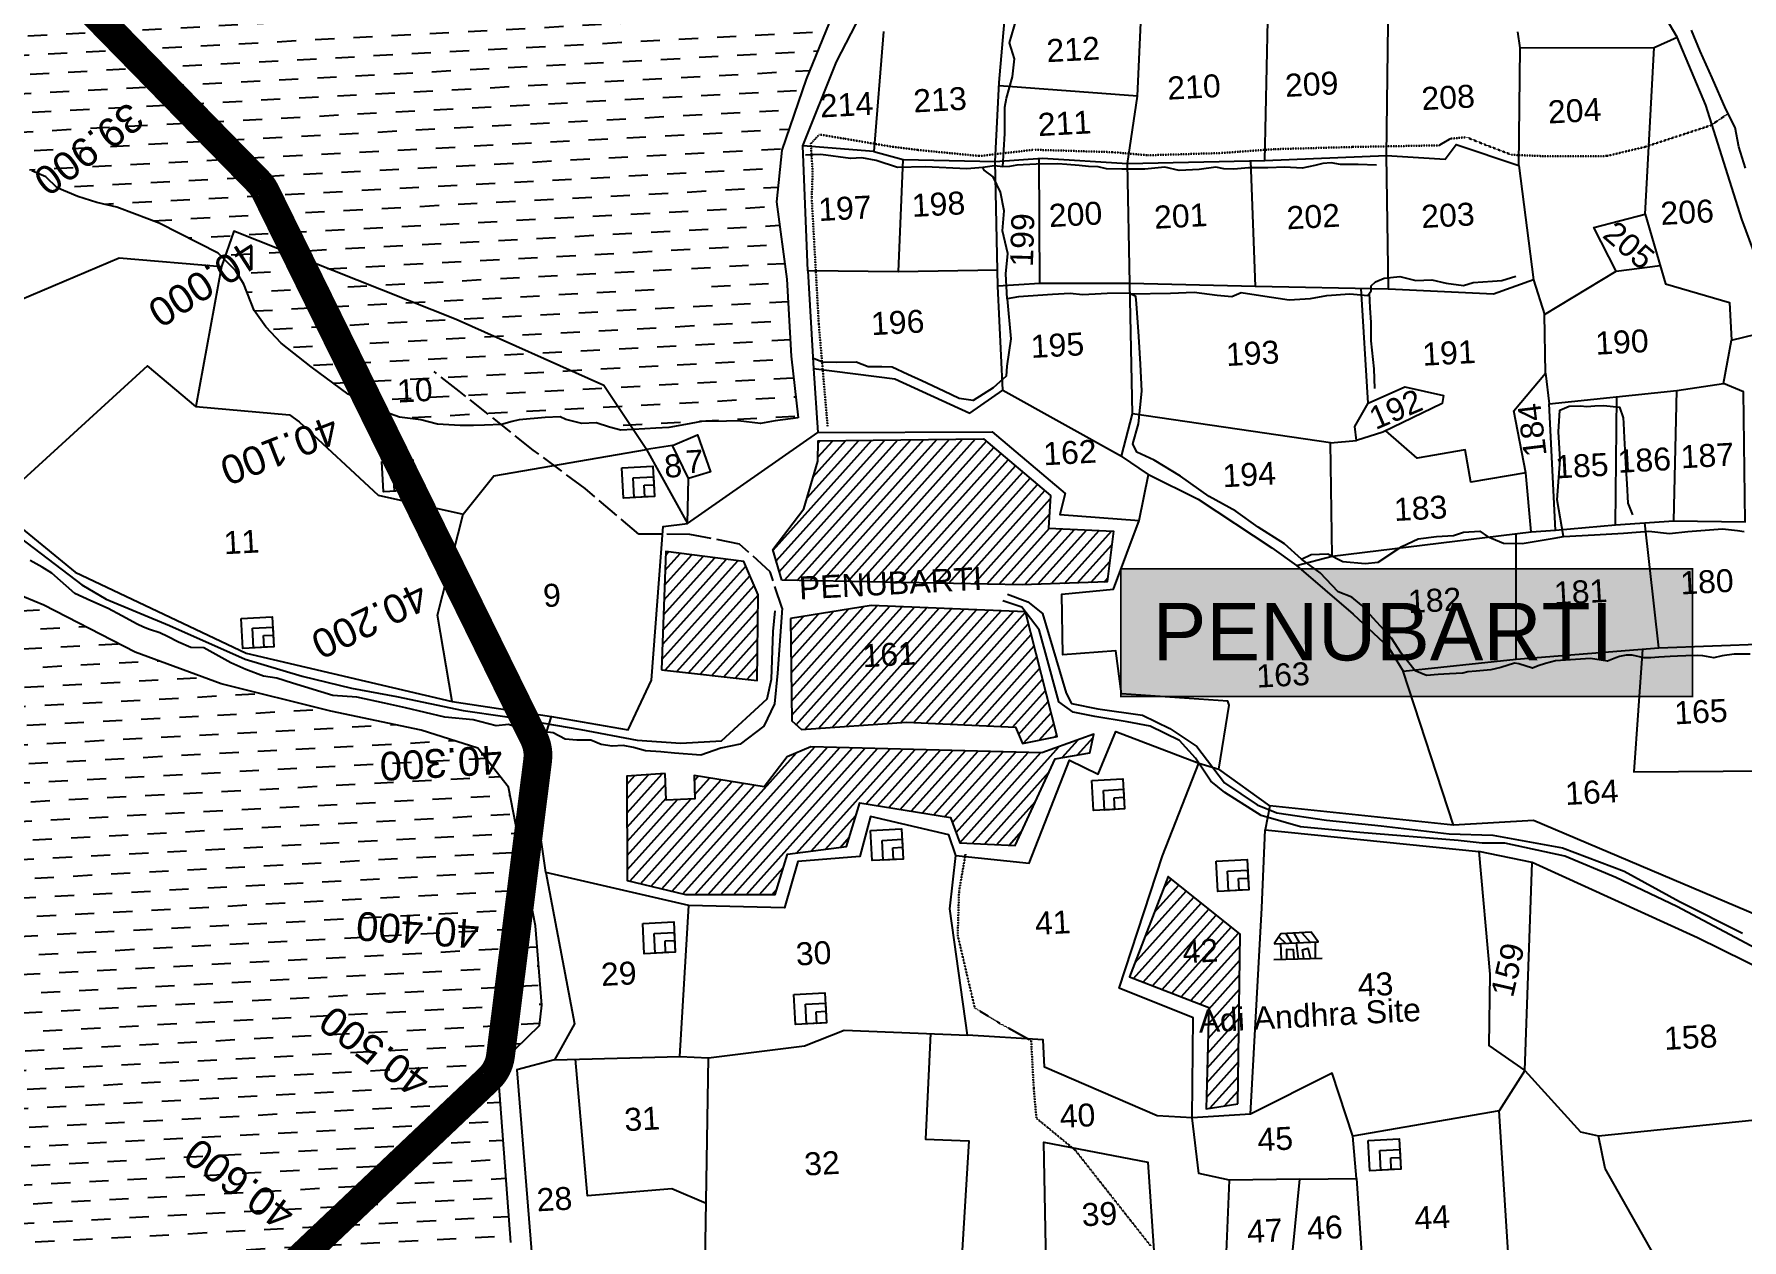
# Model space of a CAD drawing. Header units: inches. Extents: x 333501 to 344855, y 1583704 to 1591724.
# Drawn here: x 338142 to 339032, y 1586569 to 1587197 of the extents above; entities that cross this region are included whole.
import ezdxf

# ---------------------------------------------------------------- set-up
doc = ezdxf.new("R2010")
doc.units = ezdxf.units.IN
doc.header["$MEASUREMENT"] = 0
doc.linetypes.add('ACAD_ISO02W100', pattern=[15, 12, -3])
doc.linetypes.add('ACAD_ISO07W100', pattern=[3, 0, -3])
for name, color, linetype in [('BLOCK', 7, 'Continuous'), ('CARTTRACK', 30, 'ACAD_ISO02W100'), ('NALA', 4, 'Continuous'), ('SQUAREWELL', 5, 'Continuous'), ('SURVEY_BND', 7, 'Continuous'), ('SURVEY_NO', 7, 'Continuous'), ('VILLAGE_AREA', 1, 'Continuous'), ('WATER_BODY', 4, 'Continuous'), ('ZSTU', 7, 'Continuous'), ('ZTEXT', 7, 'Continuous')]:
    doc.layers.add(name, color=color, linetype=linetype)
doc.layers.add('FOOTPATH', color=150, linetype='ACAD_ISO07W100', lineweight=30)
doc.layers.add('ROAD', color=1, linetype='Continuous', lineweight=25)
doc.styles.get("Standard").update_dxf_attribs({"font": 'arial.ttf'})
pattern_1 = [(3.0716, (336183.179, 1589066.173), (9.411546, 10.478884), [9.959523, -9.959523])]
pattern_2 = [(48.0716, (336183.179, 1589066.1735), (-3.704845, 3.327484), [])]

# ---------------------------------------------------------------- blocks, each defined once
blk = doc.blocks.new('1')
at = {"layer": 'VILLAGE_AREA'}
for points in [[(621.38, -622.27), (627.16, -622.3), (626.31, -621.02), (622.35, -621.02), (621.38, -622.27)], [(622.06, -621.39), (622.89, -622.28)], [(622.23, -622.27), (622.19, -624.32)], [(622.95, -624.34), (623, -623.04), (623.83, -623.13), (623.85, -624.37)], [(623, -621.02), (623.67, -622.28)], [(624.05, -621.02), (624.68, -622.29)], [(624.27, -622.28), (624.41, -624.39)], [(625.18, -624.41), (625.07, -623.25), (625.77, -623.09), (626.06, -624.44)], [(625.11, -621.02), (626.11, -622.29)], [(626.78, -622.3), (626.65, -624.45)], [(621.23, -624.29), (627.59, -624.48)]]:
    blk.add_lwpolyline(points, dxfattribs=at)

msp = doc.modelspace()

# ---------------------------------------------------------------- hatches: boundary and pattern name
at = {"layer": 'VILLAGE_AREA'}
h = msp.add_hatch(dxfattribs=at)
h.set_pattern_fill('ANSI31', color=256, scale=39.838092, angle=3.0716, style=0)
h.set_pattern_definition(pattern_2)
h.paths.add_polyline_path([(338519.14, 1586905.08), (338511.71, 1586922.46), (338471.06, 1586927.73), (338468.8, 1586866.1), (338518.64, 1586860.61)])
h.paths.add_polyline_path([(338658.43, 1586896.31), (338578.01, 1586899.62), (338535.98, 1586892.82), (338536.69, 1586839.5), (338541.72, 1586834.98), (338596.37, 1586838.87), (338653.28, 1586836.18), (338656.85, 1586827.76), (338674.86, 1586831.36)])
h.paths.add_polyline_path([(338671.45, 1586956.93), (338636.57, 1586986.4), (338550.39, 1586985.37), (338550.24, 1586974.83), (338542.95, 1586950.03), (338526.84, 1586928.83), (338531.53, 1586912.81), (338656.7, 1586910.44), (338700.94, 1586911.85), (338704.31, 1586938.35), (338670.45, 1586939.89)])
h.paths.add_polyline_path([(338673.88, 1586819.79), (338691.97, 1586822.94), (338693.97, 1586832.59), (338667, 1586822.94), (338546.63, 1586826.07), (338534.18, 1586820.71), (338522.28, 1586805.18), (338485.76, 1586811.09), (338486.08, 1586798.88), (338471.2, 1586798.25), (338470.59, 1586812.1), (338450.72, 1586810.69), (338450.95, 1586756.35), (338481.34, 1586749.11), (338527.93, 1586749.1), (338534.34, 1586770.03), (338565.13, 1586774.03), (338572.05, 1586796.76), (338619.38, 1586789.25), (338624.28, 1586775.96), (338653.01, 1586774.65)])
h.paths.add_polyline_path([(338570.93, 1586864.01), (338603.42, 1586865.76), (338602.45, 1586883.93), (338569.96, 1586882.19)], flags=24)
h.paths.add_polyline_path([(338537.84, 1586899.22), (338642.82, 1586904.86), (338641.84, 1586923.17), (338536.85, 1586917.54)], flags=9)
h = msp.add_hatch(dxfattribs=at)
h.set_pattern_fill('ANSI31', color=256, scale=39.838092, angle=3.0716, style=0)
h.set_pattern_definition(pattern_2)
h.paths.add_polyline_path([(338732.71, 1586758.43), (338712.63, 1586706.16), (338753.99, 1586690.15), (338752.51, 1586637.45), (338769.15, 1586640.04), (338770.29, 1586728.35)])
h.paths.add_polyline_path([(338745.94, 1586673.49), (338867.69, 1586680.02), (338866.69, 1586698.77), (338744.93, 1586692.24)], flags=9)
h.paths.add_polyline_path([(338737.75, 1586710.07), (338761.33, 1586711.33), (338760.37, 1586729.19), (338736.79, 1586727.93)], flags=24)
at = {"layer": 'WATER_BODY'}
h = msp.add_hatch(dxfattribs=at)
h.set_pattern_fill('DASH', color=256, scale=79.676184, angle=3.0716, style=0)
h.set_pattern_definition(pattern_1)
h.paths.add_polyline_path([(338574.32, 1587274.27), (338572.38, 1587285.65), (338564.62, 1587302.68), (338544.66, 1587320.16), (338520.52, 1587333.44), (338480.7, 1587348.18), (338443.2, 1587358.98), (338412.25, 1587371.23), (338391.21, 1587380.04), (338362.26, 1587407.6), (338320.8, 1587442.69), (338289.46, 1587468.09), (338280.1, 1587473.55), (338266.31, 1587475.24), (338247.89, 1587476.46), (338203.96, 1587479.4), (338160, 1587478.59), (338126.35, 1587481.19), (338118.76, 1587482.55), (338112.31, 1587483.31), (338102.84, 1587482.58), (338089.2, 1587477.21), (338074.46, 1587471.78), (338059.86, 1587467.69), (338043.92, 1587468.16), (338031.24, 1587477.86), (338012.43, 1587490.54), (338003.24, 1587501.09), (337994.19, 1587509), (337988.21, 1587513.31), (337981.13, 1587517.57), (337979.16, 1587517.24), (337974.72, 1587513.47), (337970.17, 1587507.49), (337966.14, 1587500.2), (337960.14, 1587488.4), (337950.41, 1587471.97), (337939.04, 1587450.84), (337927.65, 1587431.31), (337915.29, 1587409.11), (337908.01, 1587403.19), (337903.8, 1587401.95), (337855.57, 1587218.39), (337861.16, 1587212.09), (337871.68, 1587203.95), (337883.08, 1587200.28), (337895.69, 1587197.09), (337914.04, 1587197.8), (337937.65, 1587195.75), (337970.82, 1587197.35), (337985.33, 1587194.82), (338003.53, 1587190.68), (338018.91, 1587184.74), (338037.68, 1587173.63), (338049.53, 1587166.54), (338062.83, 1587158.27), (338080.22, 1587145.95), (338092.48, 1587139.15), (338105.88, 1587134.07), (338121.74, 1587129.67), (338134.07, 1587128.46), (338140.69, 1587126.06), (338147.92, 1587122.85), (338153.89, 1587117.24), (338164.64, 1587112.57), (338174.48, 1587109.5), (338184.98, 1587107.17), (338194.15, 1587103.65), (338207, 1587098.68), (338227.79, 1587088.24), (338237.74, 1587083.11), (338240.83, 1587080.03), (338245.84, 1587094.6), (338361.81, 1587048.61), (338438.71, 1587014.13), (338454, 1586991.27), (338460.09, 1586991.6), (338465.74, 1586991.9), (338472.63, 1586992.27), (338481.25, 1586993.97), (338489.6, 1586995.53), (338502.66, 1586995.56), (338508.73, 1586995.88), (338520.28, 1586994.43), (338527.95, 1586995.81), (338540.03, 1586997.42), (338536.39, 1587029.52), (338534.01, 1587069.58), (338528.76, 1587109.85), (338531.52, 1587136.72), (338544.15, 1587173.75), (338557.62, 1587206.93), (338567.34, 1587235.94)])
h.paths.add_polyline_path([(338476.37, 1587078.47), (338482.1, 1587079.07), (338487.73, 1587069.32), (338487.2, 1587060.88), (338471.62, 1587061.7), (338472.92, 1587069.1), (338470.47, 1587069.06)], flags=16)
h.paths.add_polyline_path([(338245.84, 1587094.6), (338240.83, 1587080.03), (338246.8, 1587074.07), (338251.19, 1587066.99), (338256.48, 1587053.33), (338262.61, 1587044.68), (338270.55, 1587036.17), (338286.14, 1587023.89), (338305.56, 1587009.74), (338320.07, 1587002.09), (338332.33, 1586997.78), (338343.43, 1586996.38), (338351.98, 1586994.08), (338363.78, 1586993.33), (338370.83, 1586993.3), (338376.62, 1586993.61), (338385.45, 1586993.94), (338391.03, 1586995.49), (338394.58, 1586996.37), (338408.07, 1586997.5), (338415.92, 1586997.93), (338418.91, 1586996.43), (338427.31, 1586994.39), (338434.76, 1586994.79), (338441.65, 1586992.54), (338447.54, 1586990.92), (338454, 1586991.27), (338438.71, 1587014.13), (338361.81, 1587048.61)], flags=17)
h.paths.add_polyline_path([(337903.8, 1587401.95), (337885.5, 1587396.55), (337860.3, 1587394.79), (337844.58, 1587393.94), (337831.94, 1587392.57), (337826.81, 1587390.23), (337816.08, 1587384.13), (337811.55, 1587383.47), (337797.12, 1587386.98), (337786.87, 1587388.08), (337780.64, 1587385.54), (337766.4, 1587380.49), (337753.92, 1587375.96), (337745.28, 1587372.18), (337737.33, 1587368.3), (337729.64, 1587364.85), (337724.83, 1587364.18), (337718.88, 1587364.41), (337704.15, 1587368.32), (337686.07, 1587372.87), (337669.55, 1587379.3), (337662.08, 1587382.08), (337656.91, 1587383.04), (337649.41, 1587378.5), (337637.63, 1587373.86), (337632.74, 1587374.84), (337627.07, 1587375.01), (337650.05, 1587355.19), (337725.88, 1587299.2), (337748.56, 1587274.25), (337757.12, 1587261.47), (337780.13, 1587254.64), (337815.52, 1587241.77), (337831.93, 1587236.34), (337841.38, 1587230.22), (337849.82, 1587224.87), (337855.57, 1587218.39)])
h.paths.add_polyline_path([(337650.05, 1587355.19), (337627.07, 1587375.01), (337606.72, 1587375.63), (337589.44, 1587378.29), (337588.61, 1587378.26), (337589.82, 1587329.74), (337599.82, 1587330.27), (337603.21, 1587328.94), (337605.45, 1587323.12), (337605.84, 1587315.96), (337605.36, 1587304.2), (337605.15, 1587295.21), (337609.44, 1587284.94), (337616.54, 1587281.46), (337627.87, 1587278.89), (337649.08, 1587277.82), (337674.08, 1587279.52), (337685.33, 1587275.99), (337698.87, 1587270.91), (337722.45, 1587266.93), (337749.37, 1587263.76), (337757.12, 1587261.47), (337748.56, 1587274.25), (337725.88, 1587299.2)])
h.paths.add_polyline_path([(338156.93, 1587218.47), (338242.25, 1587223.05), (338241.25, 1587241.69), (338155.93, 1587237.11)], flags=24)
h.paths.add_polyline_path([(338198.58, 1587250.46), (338213.45, 1587251.25), (338212.48, 1587269.43), (338197.61, 1587268.63)], flags=24)
h.paths.add_polyline_path([(338328.43, 1587001.85), (338352.11, 1587003.12), (338351.14, 1587021.3), (338327.46, 1587020.03)], flags=24)
h = msp.add_hatch(dxfattribs=at)
h.set_pattern_fill('DASH', color=256, scale=79.676184, angle=3.0716, style=0)
h.set_pattern_definition(pattern_1)
h.paths.add_polyline_path([(338383.99, 1586651.52), (338392.77, 1586668.67), (338405.2, 1586680.83), (338406.44, 1586691.49), (338403.12, 1586732.72), (338389.08, 1586804.99), (338373.07, 1586825.3), (338343.45, 1586834.75), (338296.44, 1586844.63), (338239.39, 1586858.77), (338194.5, 1586875.29), (338146.93, 1586899.79), (338096.3, 1586920.61), (338062.67, 1586941.79), (338047.34, 1586948.96), (338039.36, 1586945.17), (338033.99, 1586937.51), (338040.27, 1586922.13), (338054.02, 1586899.15), (338067.35, 1586887.56), (338076.45, 1586864.48), (338090.28, 1586839.9), (338097.95, 1586816.61), (338100.24, 1586797.98), (338095.78, 1586779.31), (338087.77, 1586761.25), (338084.33, 1586743.94), (338074.12, 1586718.87), (338062.14, 1586702.84), (338051.47, 1586683.13), (338037.57, 1586667), (338029.72, 1586654.87), (338021.02, 1586636.98), (338013.61, 1586625.52), (338008.23, 1586615.29), (338000.81, 1586606.88), (337997.34, 1586596.92), (337986.45, 1586581), (337983.3, 1586570.89), (337972.19, 1586553.63), (337963.43, 1586537.22), (337955.41, 1586516.27), (337944.9, 1586499.62), (337931.73, 1586475.59), (337919.88, 1586442.26), (337911.05, 1586415.07), (337908.72, 1586386.73), (337907.1, 1586361.7), (337907.56, 1586302.23), (337908.94, 1586284.96), (337917.37, 1586255.52), (337918.15, 1586241.1), (337918.42, 1586184.91), (337922.5, 1586100.31), (337921.2, 1586077.65), (337924.02, 1586042.28), (337924.27, 1585990.72), (337922.35, 1585954.16), (337914.52, 1585895.56), (337909.57, 1585864.49), (337907.95, 1585848.23), (337911.75, 1585837.03), (337916.24, 1585829.97), (337922.8, 1585826.9), (337929, 1585821.98), (337940.54, 1585815.53), (337945.13, 1585815.09), (337958.06, 1585804.15), (337973.58, 1585795.85), (338013.32, 1585802.46), (338125.99, 1585833.18), (338213.22, 1585852.47), (338261.59, 1585862.83), (338318.37, 1585881.54), (338351.64, 1585900.68), (338362.54, 1585919.08), (338380.13, 1585966.16), (338409.04, 1586034.21), (338444.94, 1586132.06), (338466.84, 1586185.14), (338451.95, 1586290.1), (338441.6, 1586343.41), (338423.88, 1586404.56), (338416.38, 1586447.65), (338411.22, 1586484.94), (338408.55, 1586501.02), (338398.3, 1586536.31), (338390.28, 1586567.86)])
h.paths.add_polyline_path([(338118.57, 1586346.71), (338142.25, 1586347.98), (338141.28, 1586366.16), (338117.6, 1586364.89)], flags=24)
h.paths.add_polyline_path([(338103.66, 1586376.54), (338212.42, 1586382.38), (338211.41, 1586401.13), (338102.66, 1586395.3)], flags=24)
at = {"layer": 'ZSTU'}
msp.add_hatch(color=2, dxfattribs=at).paths.add_polyline_path([(338708.07, 1586918.73), (339005.96, 1586918.73), (339005.96, 1586852.26), (338708.07, 1586852.26)])

# ---------------------------------------------------------------- linework, layer by layer
at = {"layer": 'BLOCK', "color": 1, "const_width": 15}
msp.add_lwpolyline([(337908.83, 1585419.8), (338022.45, 1585711.14, -0.145915), (338024.21, 1585713.39), (338095.34, 1585764.1, 0.297761), (338097.33, 1585769.2), (338034.61, 1586069.08, 0.074135), (338032.56, 1586074.61), (337940.92, 1586241.5, -0.350019), (337941.98, 1586247.65), (338081.76, 1586371.79, 0.007997), (338082.23, 1586372.22), (338378.8, 1586653.08, 0.17359), (338384.89, 1586665.1), (338404.25, 1586819.06, 0.146508), (338402.36, 1586830.37), (338262.41, 1587115.12, 0.079668), (338258.76, 1587120.29), (338129.89, 1587251.92, 0.290687), (338109.01, 1587256.82), (337844.8, 1587164.67, -0.125126), (337834.98, 1587163.82), (337495.8, 1587219.38, -0.095471), (337488.7, 1587221.99), (337309.66, 1587330.06, 0.000595)], format="xyb", dxfattribs=at)
at = {"layer": 'BLOCK', "color": 2}
for p in [(338210.97, 1587169.1), (338273.59, 1587092.39), (338317.69, 1587002.64), (338361.8, 1586912.89), (338404.38, 1586822.64), (338392.22, 1586723.4), (338358.84, 1586634.17)]:
    msp.add_point(p, dxfattribs=at)
at = {"layer": 'CARTTRACK'}
msp.add_lwpolyline([(338531.66, 1586898.17), (338525.34, 1586917.14), (338509.44, 1586931.64), (338483.55, 1586936.65), (338456.89, 1586936.76), (338428.96, 1586960.6), (338401.94, 1586980.51), (338363.39, 1587011.21), (338350.28, 1587021.51)], dxfattribs=at)
at = {"layer": 'FOOTPATH', "ltscale": 0.002}
for points in [[(339024.55, 1587155.82), (339015.47, 1587149.67), (338981.11, 1587138.44), (338961.35, 1587133.74), (338927.96, 1587133.68), (338911.74, 1587134.37), (338898.07, 1587139.55), (338888.12, 1587143.53), (338879.81, 1587142.74), (338873.91, 1587139.29), (338828.63, 1587138.43), (338787.98, 1587137.29), (338760.09, 1587135.27), (338722.23, 1587134.11), (338703.96, 1587135.73), (338662.84, 1587137), (338634.49, 1587133.74), (338602.32, 1587136.88), (338589.44, 1587138.49), (338564.34, 1587142.7), (338551, 1587144.94), (338546.56, 1587140.18), (338547.5, 1587125.81), (338547.05, 1587111.54), (338550.72, 1587046.13), (338555.34, 1586992.73)], [(338723.56, 1586566.14), (338684.36, 1586615.86), (338664.12, 1586632.56), (338662.73, 1586648), (338661.39, 1586672.94), (338645.2, 1586681.88), (338632, 1586689.99), (338623.1, 1586727.77), (338623.82, 1586750.86), (338627.2, 1586770.17)]]:
    msp.add_lwpolyline(points, dxfattribs=at)
at = {"layer": 'NALA'}
for points in [[(338646.7, 1587128.11), (338647.72, 1587145.52), (338647.58, 1587159.14), (338648.49, 1587163.94), (338651.73, 1587174.89), (338652.73, 1587184.33), (338650.08, 1587192.65), (338653.71, 1587205.22)], [(339033.67, 1587127.46), (339030.08, 1587138.46), (339028.14, 1587148.55), (339023.43, 1587158.09), (339016.15, 1587174.48), (339010, 1587188.26), (339005.41, 1587199.21)], [(339036.11, 1586874.22), (339027.63, 1586874.32), (339021.43, 1586873.44), (339017.14, 1586872.4), (339011.38, 1586873.44), (339008.66, 1586873.57), (339002.56, 1586873.38), (338998.09, 1586873.14), (338994.29, 1586873.07), (338988.47, 1586872.76), (338984.28, 1586872.4), (338980.62, 1586872.34), (338974.56, 1586873.77), (338971.44, 1586873.74), (338967.95, 1586873.01), (338966.08, 1586872.37), (338961.7, 1586870.64), (338952.79, 1586872.06), (338934.59, 1586870.82), (338929.37, 1586869.32), (338925.49, 1586868.16), (338922.57, 1586867.05), (338915.52, 1586869.25), (338913.2, 1586869.54), (338906.12, 1586867.39), (338900.9, 1586866.03), (338893.19, 1586865.34), (338888.86, 1586865.11), (338886.32, 1586864.43), (338879.28, 1586864.05), (338873.45, 1586863.74), (338867.37, 1586863.14), (338861.54, 1586865.54), (338854.26, 1586874.78), (338849.18, 1586882.59), (338839.52, 1586893.06), (338833.59, 1586899.8), (338828.47, 1586904), (338821.4, 1586906.74), (338812.05, 1586916.54), (338802.16, 1586923.74), (338793.41, 1586931.76), (338779.71, 1586940.41), (338768.06, 1586948.8), (338754.17, 1586956.35), (338739.12, 1586967.02), (338725.55, 1586975.31), (338716.42, 1586979.39), (338714.38, 1586983.85), (338717.31, 1586994.29), (338719.05, 1587011.22), (338718.29, 1587025.37), (338717.41, 1587039.72), (338716.25, 1587056.86), (338715.93, 1587060.57), (338712.33, 1587062.3), (338701.02, 1587062.18), (338694.67, 1587061.72), (338688.19, 1587061.37), (338681.65, 1587062.1), (338672.52, 1587061.61), (338654.7, 1587060.43), (338648.87, 1587059.27), (338648.16, 1587072.34), (338649.28, 1587082.98), (338646.37, 1587094.7), (338647.38, 1587105.22), (338645.41, 1587114.85), (338641.62, 1587122.83), (338636.97, 1587126.42), (338636.17, 1587127.82), (338627.83, 1587127.12), (338606.14, 1587128.12), (338591.69, 1587127.75), (338580.54, 1587131.47), (338573.17, 1587132.7), (338567.17, 1587132.39), (338551.77, 1587134.54), (338543.81, 1587134.24)], [(338841.31, 1587128.91), (338831.82, 1587129.32), (338822.63, 1587129.28), (338817.62, 1587130.12), (338813.4, 1587129.89), (338809.24, 1587128.75), (338802.59, 1587127.48), (338793.6, 1587128), (338784.71, 1587127.53), (338779.93, 1587127.54), (338774.68, 1587127.63), (338766.91, 1587126.94), (338761.75, 1587127.12), (338757.57, 1587128), (338748.99, 1587126.71), (338738.54, 1587126.24), (338731.01, 1587127.86), (338720.62, 1587126.94), (338708.59, 1587126.84), (338700.58, 1587127.05), (338696.3, 1587128.02), (338691.23, 1587128.3), (338686.33, 1587128.77), (338680.05, 1587129.26), (338675.25, 1587129.64), (338663.91, 1587129.4), (338654, 1587129.05), (338650.09, 1587128.29), (338646.7, 1587128.11), (338642.35, 1587128.61), (338636.17, 1587127.82)], [(338713.02, 1587061.97), (338734.02, 1587062.36), (338746.4, 1587062.76), (338758.35, 1587061.3), (338765.91, 1587060.52), (338770.81, 1587062.62), (338780.92, 1587061.06), (338795.82, 1587058.83), (338807, 1587059.43), (338815.4, 1587061.08), (338827.5, 1587061.86), (338836.78, 1587061.04), (338838.49, 1587063.5), (338838.62, 1587066.15), (338840.75, 1587068.11), (338845.27, 1587070.06), (338853.53, 1587070.9), (338861.82, 1587068.97), (338870.24, 1587069.29), (338877.59, 1587067.58), (338886.64, 1587066.22), (338891.76, 1587067.82), (338901.75, 1587068.62), (338906.61, 1587068.88), (338914.01, 1587071.12)], [(338648.87, 1587059.27), (338650.71, 1587038.51), (338648.76, 1587024.2), (338648.28, 1587019.03), (338641.5, 1587012.92), (338631.11, 1587006.32), (338623.94, 1587007.45), (338615.87, 1587011.25), (338604.38, 1587016.68), (338597.09, 1587019.91), (338588.87, 1587023.7), (338583.57, 1587023.87), (338576.45, 1587023.94), (338570.27, 1587026.33), (338559.69, 1587026.22), (338552.57, 1587026.29), (338547.93, 1587028.31)], [(338840.41, 1587012.58), (338840.14, 1587022.85), (338838.52, 1587037.4), (338838.51, 1587047.05), (338838.1, 1587054.68), (338837.64, 1587062.27)], [(338938.73, 1586935.46), (338935.43, 1586954.7), (338937.08, 1586975.7), (338936.09, 1586990.15), (338936.77, 1587001.29), (338941.78, 1587003.48), (338947.55, 1587003.57), (338950.98, 1587003.33), (338955.02, 1587003.55), (338959.71, 1587003.8), (338967.87, 1587002.96), (338967.87, 1587002.96), (338969.89, 1586997.3), (338970.03, 1586994.54), (338970.45, 1586986.88), (338970.78, 1586980.71), (338971.31, 1586970.71), (338971.72, 1586963.05), (338972.27, 1586952.83), (338974.73, 1586946.78)], [(338802.16, 1586923.74), (338807.29, 1586926.12), (338815.88, 1586926.52), (338823.71, 1586922.44), (338835.47, 1586921.55), (338842.25, 1586922.18), (338854.48, 1586930.39), (338863.07, 1586934.35), (338872.6, 1586935.46), (338881.51, 1586936.07), (338886.71, 1586937.8), (338895.15, 1586938.26), (338899.14, 1586935.49), (338907.57, 1586931.99), (338917.21, 1586931.98), (338933.91, 1586934.68), (338938.73, 1586935.46), (338954.88, 1586936.33), (338970.07, 1586937.36), (338983.24, 1586938.38), (338994, 1586937.16), (339003.47, 1586938.09), (339021.55, 1586939.49), (339029.43, 1586938.64), (339032.84, 1586938.19)]]:
    msp.add_lwpolyline(points, dxfattribs=at)
at = {"layer": 'ROAD'}
for points in [[(338134.59, 1586934.78), (338166.75, 1586910.33), (338179.46, 1586902.96), (338212.4, 1586889.12), (338251.79, 1586871.58), (338281.6, 1586862.81), (338307.31, 1586856.5), (338330.69, 1586852.29), (338365.4, 1586844.86), (338387.13, 1586841.75), (338426.71, 1586834.98), (338456.1, 1586829.5), (338478.92, 1586827.94), (338500.11, 1586829.08), (338523.76, 1586850.94), (338526.06, 1586861.31), (338527.02, 1586886.1), (338527.95, 1586896.78)], [(338531.66, 1586898.17), (338529.26, 1586864.43), (338527.67, 1586848.35), (338522.05, 1586836.68), (338509.7, 1586827.4), (338499.73, 1586825.22), (338489.27, 1586821.72), (338475.45, 1586822.63), (338468.44, 1586823.36), (338460.34, 1586823.84), (338454.18, 1586825.71), (338448.81, 1586826.7), (338443.13, 1586826.4), (338437.4, 1586827.19), (338431.96, 1586829.46), (338424.62, 1586829.44), (338418.53, 1586830.03), (338412.29, 1586833.36), (338396.3, 1586835.25), (338389.02, 1586837.61), (338382.63, 1586836.9), (338370.61, 1586840.1), (338355.85, 1586841.37), (338335.34, 1586846.32), (338324.51, 1586848.7), (338309.99, 1586851.81), (338297.44, 1586852.81), (338276.47, 1586859.16), (338268.34, 1586861.68), (338261.44, 1586862.86), (338252.1, 1586866.35), (338244.44, 1586869.8), (338230.29, 1586877.6), (338223.45, 1586877.74), (338217.12, 1586880.49), (338211.28, 1586883.53), (338207.32, 1586885.38), (338202.06, 1586887.16), (338198.77, 1586888.4), (338195.47, 1586889.89), (338187.63, 1586894.24), (338180.46, 1586898.1), (338171.35, 1586902.12), (338163.03, 1586905.79), (338151.06, 1586916.45), (338145.99, 1586919.66), (338139.88, 1586923.06)], [(338649.07, 1586905.56), (338659.58, 1586901.51), (338667.25, 1586895.43), (338674.46, 1586871.4), (338679.6, 1586853.86), (338682.44, 1586848.52), (338696.15, 1586845.74), (338719.42, 1586842.54), (338733.71, 1586835.51), (338747.78, 1586826.13), (338762.18, 1586807.2), (338779.15, 1586795.8), (338789.43, 1586791.59), (338815.26, 1586787.74), (338843.69, 1586784.82), (338879.12, 1586780.72), (338901.94, 1586779.98), (338938.21, 1586773.31), (338970.34, 1586761.17), (338999.2, 1586745.49), (339032.08, 1586728.95)], [(339041.97, 1586719.46), (338997.81, 1586742.87), (338966.1, 1586757.95), (338939.53, 1586769.05), (338908.19, 1586775.79), (338896.39, 1586775.79), (338883.88, 1586777.22), (338832.65, 1586781.42), (338801.72, 1586784.39), (338781.18, 1586790.24), (338762.28, 1586802.21), (338755, 1586808.14), (338746.98, 1586820.13), (338738.69, 1586829.36), (338723.33, 1586836.75), (338711.41, 1586839.06), (338694.61, 1586841.73), (338683.32, 1586844.07), (338675.87, 1586849.36), (338668.78, 1586875.03), (338665.61, 1586886.86), (338656.54, 1586898.79), (338646.67, 1586902.05)]]:
    msp.add_lwpolyline(points, dxfattribs=at)
at = {"layer": 'SQUAREWELL'}
for points in [[(338323.12, 1586974.58), (338339.27, 1586975.45), (338340.11, 1586959.76), (338323.96, 1586958.89)], [(338329.08, 1586969.44), (338339.56, 1586970), (338340.11, 1586959.76), (338329.63, 1586959.19)], [(338334.76, 1586965.59), (338339.78, 1586965.86), (338340.11, 1586959.76), (338335.09, 1586959.49)], [(338448.08, 1586971.25), (338464.23, 1586972.11), (338465.07, 1586956.42), (338448.92, 1586955.55)], [(338454.05, 1586966.1), (338464.52, 1586966.66), (338465.07, 1586956.42), (338454.6, 1586955.86)], [(338459.72, 1586962.25), (338464.74, 1586962.52), (338465.07, 1586956.42), (338460.05, 1586956.15)], [(338249.72, 1586892.92), (338265.87, 1586893.78), (338266.71, 1586878.09), (338250.56, 1586877.22)], [(338255.69, 1586887.77), (338266.16, 1586888.33), (338266.71, 1586878.09), (338256.24, 1586877.53)], [(338261.36, 1586883.92), (338266.38, 1586884.19), (338266.71, 1586878.09), (338261.69, 1586877.82)], [(338693.07, 1586808.46), (338709.22, 1586809.33), (338710.06, 1586793.64), (338693.91, 1586792.77)], [(338699.04, 1586803.32), (338709.51, 1586803.88), (338710.06, 1586793.64), (338699.59, 1586793.07)], [(338704.71, 1586799.47), (338709.73, 1586799.74), (338710.06, 1586793.64), (338705.04, 1586793.37)], [(338577.74, 1586782.39), (338593.88, 1586783.26), (338594.73, 1586767.56), (338578.58, 1586766.7)], [(338583.7, 1586777.25), (338594.18, 1586777.81), (338594.73, 1586767.56), (338584.25, 1586767)], [(338589.38, 1586773.4), (338594.4, 1586773.67), (338594.73, 1586767.56), (338589.71, 1586767.29)], [(338757.73, 1586766.38), (338773.88, 1586767.25), (338774.72, 1586751.55), (338758.57, 1586750.69)], [(338763.7, 1586761.24), (338774.17, 1586761.8), (338774.72, 1586751.55), (338764.25, 1586750.99)], [(338769.38, 1586757.39), (338774.4, 1586757.66), (338774.72, 1586751.55), (338769.7, 1586751.29)], [(338458.96, 1586733.89), (338475.11, 1586734.76), (338475.95, 1586719.06), (338459.8, 1586718.2)], [(338464.93, 1586728.75), (338475.4, 1586729.31), (338475.95, 1586719.06), (338465.48, 1586718.5)], [(338470.6, 1586724.9), (338475.62, 1586725.17), (338475.95, 1586719.06), (338470.93, 1586718.8)], [(338537.74, 1586697.02), (338553.89, 1586697.89), (338554.73, 1586682.19), (338538.58, 1586681.33)], [(338543.71, 1586691.88), (338554.18, 1586692.44), (338554.73, 1586682.19), (338544.26, 1586681.63)], [(338549.39, 1586688.03), (338554.41, 1586688.3), (338554.73, 1586682.19), (338549.71, 1586681.92)], [(338837.06, 1586620.89), (338853.21, 1586621.75), (338854.05, 1586606.06), (338837.9, 1586605.19)], [(338843.03, 1586615.74), (338853.5, 1586616.3), (338854.05, 1586606.06), (338843.58, 1586605.5)], [(338848.71, 1586611.89), (338853.73, 1586612.16), (338854.05, 1586606.06), (338849.03, 1586605.79)]]:
    msp.add_lwpolyline(points, close=True, dxfattribs=at)
at = {"layer": 'SURVEY_BND'}
for points in [[(338584.41, 1587198.65), (338579.39, 1587136.01), (338542.44, 1587139), (338559.87, 1587182.83), (338577.68, 1587217.12), (338589.92, 1587262.14)], [(338916.15, 1587190.04), (338986, 1587190.27), (338998.07, 1587195.68), (338980.78, 1587225.03)], [(338579.39, 1587136.01), (338594.69, 1587132), (338642.65, 1587130.81), (338644.73, 1587171.98), (338647.88, 1587207.83)], [(338711.54, 1587129.88), (338783.06, 1587131.33), (338784.66, 1587204.36)], [(338716.73, 1587164.96), (338718.46, 1587203.22)], [(338783.06, 1587131.33), (338846.49, 1587133.93), (338847.35, 1587202.53)], [(338846.49, 1587133.93), (338877.15, 1587132.11), (338882.91, 1587139.74), (338915.47, 1587128.79), (338916.15, 1587190.04), (338914.9, 1587198.38)], [(338915.47, 1587128.79), (338923.13, 1587069.23), (338928.8, 1587051.13), (338966.24, 1587073.71), (338954.54, 1587096.54), (338981.27, 1587103.38), (338986, 1587190.27)], [(338981.27, 1587103.38), (338991.9, 1587067.24), (339025.3, 1587057.48), (339026.27, 1587037.78), (339052.63, 1587044.22), (339031.65, 1587100.76), (339012.93, 1587160.15), (338998.07, 1587195.68)], [(338642.65, 1587130.81), (338667.29, 1587132.58), (338711.54, 1587129.88), (338716.73, 1587164.96), (338644.64, 1587170.24)], [(338592.17, 1587073.4), (338545.08, 1587073.84), (338542.44, 1587139)], [(338643.9, 1587074.3), (338592.17, 1587073.4), (338594.69, 1587132)], [(338665.85, 1587067.32), (338644.08, 1587065.99), (338642.65, 1587130.81)], [(338712.74, 1587067.37), (338665.85, 1587067.32), (338665.6, 1587132.46)], [(338778.35, 1587065.85), (338712.74, 1587067.37), (338711.54, 1587129.88)], [(338847.62, 1587064.41), (338778.35, 1587065.85), (338775.92, 1587131.19)], [(338923.13, 1587069.23), (338902.31, 1587061.82), (338847.62, 1587064.41), (338846.49, 1587133.93)], [(338038.67, 1586982.04), (337997.23, 1586993.52), (338029.89, 1587089.94), (338134.59, 1587058.84), (338186.23, 1587080.74), (338239.49, 1587076.17)], [(338460.91, 1586980.93), (338438.71, 1587014.13), (338361.81, 1587048.61), (338245.84, 1587094.6), (338239.49, 1587076.17), (338226.18, 1587003.23), (338275.01, 1586998.98), (338280.02, 1586995.36), (338321.1, 1586957.1), (338365.47, 1586947.12)], [(338545.08, 1587073.84), (338547.96, 1587023.03), (338590.26, 1587017.62), (338629.38, 1586999.74), (338646.57, 1587011.77), (338644.08, 1587065.99)], [(338966.24, 1587073.71), (338989.12, 1587076.7)], [(338646.57, 1587011.77), (338708.51, 1586977.39), (338714.22, 1586999.44), (338712.74, 1587067.37)], [(338817.34, 1586984.31), (338830.85, 1586985.53), (338830.01, 1586992.81), (338836.91, 1587004.94), (338833.27, 1587064.71)], [(338919.12, 1586968.76), (338912.88, 1587000.93), (338929.35, 1587020.7), (338928.8, 1587051.13)], [(338929.35, 1587020.7), (338931.32, 1587004.58), (338997.76, 1587011.51), (339022.09, 1587015.29), (339026.27, 1587037.78)], [(338226.18, 1587003.23), (338200.86, 1587024.51), (338123.58, 1586953.92), (338119.66, 1586952.55)], [(338547.96, 1587023.03), (338550.23, 1586989.76), (338641.11, 1586989.98), (338679.13, 1586958), (338676.39, 1586946.98), (338717.66, 1586943.87), (338722.6, 1586967.88), (338708.51, 1586977.39)], [(338836.91, 1587004.94), (338856.04, 1587013.5), (338876.27, 1587009.04), (338875.61, 1587004.79), (338844.64, 1586989.81), (338830.85, 1586985.53)], [(338965.83, 1586941.61), (338996.28, 1586943.76), (338997.76, 1587011.51)], [(338996.28, 1586943.76), (339033.41, 1586943.18), (339032.55, 1587010.95), (339022.09, 1587015.29)], [(338921.94, 1586937.96), (338934.6, 1586938.78), (338931.32, 1587004.58)], [(338934.6, 1586938.78), (338965.83, 1586941.61), (338966.56, 1587008.25)], [(338722.6, 1586967.88), (338748.46, 1586954.97), (338786.7, 1586929.72), (338799.64, 1586920.42), (338818.16, 1586925.33), (338817.34, 1586984.31), (338714.22, 1586999.44)], [(338622.11, 1586769.39), (338618.41, 1586780.24), (338577.62, 1586789.78), (338572.04, 1586768.81), (338539.74, 1586766.24), (338532.92, 1586742.13), (338483.07, 1586743.37), (338408.46, 1586760.61), (338401.32, 1586810.23), (338411.37, 1586841.77), (338451.48, 1586834.8), (338463.55, 1586860.8), (338469.63, 1586940.8), (338482.37, 1586942.24), (338550.23, 1586989.76)], [(338482.37, 1586942.24), (338482.82, 1586965.84), (338474.56, 1586983.03), (338460.91, 1586980.93)], [(338474.56, 1586983.03), (338487.56, 1586988.54), (338494.33, 1586969.21), (338482.82, 1586965.84)], [(338818.16, 1586925.33), (338921.94, 1586937.96), (338919.12, 1586968.76), (338890.43, 1586963.88), (338887.56, 1586980.64), (338862.57, 1586976.35), (338846.25, 1586990.58)], [(337880.79, 1585758.53), (337865, 1585860.79), (337831.66, 1585998.95), (337830.79, 1586221.93), (337829.98, 1586382.11), (337829.4, 1586496.91), (337890.97, 1586617.28), (337938.34, 1586741.32), (338047.85, 1586746.82), (338056.51, 1586862.81), (337979.74, 1586874.2), (338038.67, 1586982.04), (338119.66, 1586952.55), (338163.24, 1586916.9), (338252.4, 1586874.78), (338359.74, 1586849.56), (338411.37, 1586841.77)], [(338359.74, 1586849.56), (338352, 1586894.54), (338365.47, 1586947.12), (338381.36, 1586967.21), (338460.91, 1586980.93), (338482.37, 1586942.24)], [(338881.44, 1586785.24), (338785.8, 1586795.28), (338759.17, 1586814.44), (338764.51, 1586847.69), (338763.83, 1586849.73), (338708.37, 1586853.64), (338705.55, 1586876.01), (338677.87, 1586873.85), (338677.3, 1586905.53), (338704.27, 1586908.18), (338717.66, 1586943.87)], [(338914.16, 1586871.69), (338988.48, 1586877.61), (338981.06, 1586942.69)], [(338988.48, 1586877.61), (339044.3, 1586879.69), (339045.1, 1586942.63)], [(338799.64, 1586920.42), (338829.22, 1586895.05), (338847.66, 1586877.93), (338855.14, 1586865.36), (338914.16, 1586871.69), (338914.1, 1586937)], [(338979.84, 1586876.92), (338975.38, 1586813.03), (339045.15, 1586813.41), (339044.3, 1586879.69)], [(339045.15, 1586813.41), (339039.9, 1586738.11), (338923.2, 1586787.58), (338881.44, 1586785.24), (338855.14, 1586865.36)], [(338745.22, 1586632.77), (338727.02, 1586633.84), (338668.3, 1586659.1), (338667.7, 1586673.35), (338628.24, 1586675.8), (338618.95, 1586741.64), (338622.11, 1586769.39), (338660.38, 1586765.32), (338681.32, 1586818.97), (338696.36, 1586811.76), (338705.44, 1586834.05), (338748.73, 1586817.51)], [(338775.66, 1586634.63), (338745.22, 1586632.77), (338745.87, 1586684.91), (338707.2, 1586700.3), (338729.87, 1586769.22), (338748.73, 1586817.51), (338759.17, 1586814.44)], [(338785.8, 1586795.28), (338783.33, 1586782.71), (338894.63, 1586771.48), (338900.44, 1586707.53), (338899.85, 1586670.36), (338918.64, 1586657.48), (338905.22, 1586636.41), (338828.98, 1586623.28), (338818.17, 1586655.96), (338775.66, 1586634.63), (338781.53, 1586742.17), (338783.33, 1586782.71)], [(338918.64, 1586657.48), (338922.44, 1586765.68), (338894.63, 1586771.48)], [(338408.46, 1586760.61), (338423.47, 1586681.64), (338413.07, 1586662.96), (338478.39, 1586664.68), (338483.07, 1586743.37)], [(338918.64, 1586657.48), (338947.6, 1586625.45), (338957.06, 1586623.29), (339047.12, 1586632.57), (339116.16, 1586634.5), (339110.48, 1586673.98), (339046.29, 1586708.01), (339008.58, 1586726.43), (338922.44, 1586765.68)], [(338478.39, 1586664.68), (338493.31, 1586664.08), (338543.28, 1586670.2), (338563.92, 1586678.44), (338628.24, 1586675.8)], [(338608.89, 1586676.59), (338606.27, 1586621.7), (338628.86, 1586620.72), (338624.71, 1586552.43), (338669.36, 1586547.55), (338667.96, 1586620.04), (338722.17, 1586609.63), (338726.45, 1586545.51), (338762.37, 1586541.95), (338764.78, 1586600.28), (338748.8, 1586603.76), (338745.22, 1586632.77)], [(338413.07, 1586662.96), (338393.44, 1586657.78), (338402.21, 1586548.07), (338426.81, 1586554.74), (338491.53, 1586557.16)], [(338492.04, 1586588.09), (338474.12, 1586595.71), (338430.25, 1586592.11), (338424.01, 1586663.25)], [(338624.71, 1586552.43), (338554.42, 1586557.46), (338491.53, 1586557.16), (338493.31, 1586664.08)], [(338911.08, 1586543.57), (338905.22, 1586636.41)], [(338801.35, 1586600.79), (338830.87, 1586601.07), (338828.98, 1586623.28)], [(338967.79, 1586425.91), (338998.15, 1586410.79), (339007.54, 1586388.58), (339052.18, 1586383.53), (339111.86, 1586431.42), (339041.37, 1586452.95), (339016.02, 1586508), (338960.42, 1586606.3), (338957.06, 1586623.29)], [(338795.23, 1586539.17), (338801.35, 1586600.79), (338764.78, 1586600.28)], [(338830.87, 1586601.07), (338835.07, 1586539.07)]]:
    msp.add_lwpolyline(points, dxfattribs=at)
at = {"layer": 'VILLAGE_AREA'}
for points in [[(338531.53, 1586912.81), (338526.84, 1586928.83), (338542.95, 1586950.03), (338550.24, 1586974.83), (338550.39, 1586985.37), (338636.57, 1586986.4), (338671.45, 1586956.93), (338670.45, 1586939.89), (338704.31, 1586938.35), (338700.94, 1586911.85), (338656.7, 1586910.44), (338531.53, 1586912.81)], [(338468.8, 1586866.1), (338518.64, 1586860.61), (338519.14, 1586905.08), (338511.71, 1586922.46), (338471.06, 1586927.73), (338468.8, 1586866.1)], [(338535.98, 1586892.82), (338536.69, 1586839.5), (338541.72, 1586834.98), (338596.37, 1586838.87), (338653.28, 1586836.18), (338656.85, 1586827.76), (338674.86, 1586831.36), (338658.43, 1586896.31), (338578.01, 1586899.62), (338535.98, 1586892.82)], [(338470.59, 1586812.1), (338450.72, 1586810.69), (338450.95, 1586756.35), (338481.34, 1586749.11), (338527.93, 1586749.1), (338534.34, 1586770.03), (338565.13, 1586774.03), (338572.05, 1586796.76), (338619.38, 1586789.25), (338624.28, 1586775.96), (338653.01, 1586774.65), (338673.88, 1586819.79), (338691.97, 1586822.94), (338693.97, 1586832.59), (338667, 1586822.94), (338546.63, 1586826.07), (338534.18, 1586820.71), (338522.28, 1586805.18), (338485.76, 1586811.09), (338486.08, 1586798.88), (338471.2, 1586798.25), (338470.59, 1586812.1)], [(338769.15, 1586640.04), (338770.29, 1586728.35), (338732.71, 1586758.43), (338712.63, 1586706.16), (338753.99, 1586690.15), (338752.51, 1586637.45), (338769.15, 1586640.04)]]:
    msp.add_lwpolyline(points, dxfattribs=at)
at = {"layer": 'WATER_BODY'}
for points in [[(338557.62, 1587206.93), (338544.15, 1587173.75), (338531.52, 1587136.72), (338528.76, 1587109.85), (338534.01, 1587069.58), (338536.39, 1587029.52), (338540.03, 1586997.42)], [(338540.03, 1586997.42), (338527.95, 1586995.81), (338520.28, 1586994.43), (338508.73, 1586995.88), (338502.66, 1586995.56), (338489.6, 1586995.53), (338481.25, 1586993.97), (338472.63, 1586992.27), (338465.74, 1586991.9), (338460.09, 1586991.6), (338454.02, 1586991.27), (338447.54, 1586990.92), (338441.65, 1586992.54), (338434.76, 1586994.79), (338427.31, 1586994.39), (338418.91, 1586996.43), (338415.92, 1586997.93), (338408.07, 1586997.5), (338394.58, 1586996.37), (338391.03, 1586995.49), (338385.45, 1586993.94), (338376.62, 1586993.61), (338370.83, 1586993.3), (338363.78, 1586993.33), (338351.98, 1586994.08), (338343.43, 1586996.38), (338332.33, 1586997.78), (338320.07, 1587002.09), (338305.56, 1587009.74), (338286.14, 1587023.89), (338270.55, 1587036.17), (338262.61, 1587044.68), (338256.48, 1587053.33), (338251.19, 1587066.99), (338246.8, 1587074.07), (338237.74, 1587083.11), (338227.79, 1587088.24), (338207, 1587098.68), (338194.15, 1587103.65), (338184.98, 1587107.17), (338174.48, 1587109.5), (338164.64, 1587112.57), (338153.89, 1587117.24), (338147.92, 1587122.85), (338140.69, 1587126.06)], [(338390.28, 1586567.86), (338383.99, 1586651.52), (338392.77, 1586668.67), (338405.2, 1586680.83), (338406.44, 1586691.49), (338403.12, 1586732.72), (338389.08, 1586804.99), (338373.07, 1586825.3), (338343.45, 1586834.75), (338296.44, 1586844.63), (338239.39, 1586858.77), (338194.5, 1586875.29), (338146.93, 1586899.79), (338096.3, 1586920.61)]]:
    msp.add_lwpolyline(points, dxfattribs=at)
at = {"layer": 'ZTEXT', "color": 1, "const_width": 0.862}
msp.add_lwpolyline([(338708.07, 1586918.73), (339005.96, 1586918.73), (339005.96, 1586852.26), (338708.07, 1586852.26)], close=True, dxfattribs=at)

# ---------------------------------------------------------------- block references
at = {"layer": 'VILLAGE_AREA', "xscale": 3.983809188393217, "yscale": 3.983809188335093, "zscale": 3.983809188375469, "rotation": 3.071597093295433}
msp.add_blockref('1', (336183.18, 1589066.17), dxfattribs=at)

# ---------------------------------------------------------------- texts
at = {"layer": 'BLOCK', "color": 0}
for s, rotation, p in [('39.900', 216.78102, (338191.5, 1587162.5)), ('40.000', 212.85876, (338253.5, 1587091)), ('40.100', 201.33806, (338297.09, 1586999.03)), ('40.200', 205.57492, (338342.55, 1586912.34)), ('40.300', 183.39301, (338385.46, 1586826.92)), ('40.400', 176.01748, (338374.18, 1586735.78)), ('40.500', 143.56464, (338349.36, 1586654.01)), ('40.600', 143.56464, (338279.01, 1586585.06))]:
    msp.add_text(s, height=15, rotation=rotation, dxfattribs=at).set_placement(p)
at = {"layer": 'SURVEY_NO'}
for s, height, rotation, p in [('212', 11.951, 3.0716, (338669.65, 1587182.56)), ('213', 11.951, 3.0716, (338600.3, 1587156.39)), ('210', 11.951, 3.0716, (338732.63, 1587163.04)), ('209', 11.951, 3.0716, (338793.96, 1587164.47)), ('208', 11.951, 3.0716, (338865.05, 1587157.6)), ('214', 11.951, 3.0716, (338551.59, 1587153.77)), ('204', 11.951, 3.0716, (338930.97, 1587150.63)), ('211', 11.951, 3.0716, (338665.17, 1587144.07)), ('197', 11.951, 3.0716, (338550.76, 1587099.82)), ('198', 11.951, 3.0716, (338599.5, 1587101.97)), ('200', 11.951, 3.0716, (338670.92, 1587096.68)), ('201', 11.951, 3.0716, (338725.73, 1587095.8)), ('202', 11.951, 3.0716, (338794.77, 1587095.51)), ('203', 11.951, 3.0716, (338864.95, 1587096.19)), ('206', 11.951, 3.0716, (338989.6, 1587097.79)), ('199', 11.951, 88.30293, (338662.28, 1587075.9)), ('205', 11.951, 319.57299, (338958.48, 1587091.77)), ('196', 11.951, 3.0716, (338578.23, 1587040.37)), ('195', 11.951, 3.0716, (338661.48, 1587028.52)), ('193', 11.951, 3.0716, (338763.16, 1587024.31)), ('191', 11.951, 3.0716, (338865.49, 1587024.47)), ('190', 11.951, 3.0716, (338955.61, 1587030.19)), ('10', 11.951, 3.0716, (338331.29, 1587005.25)), ('192', 11.951, 23.03388, (338840.83, 1586990.92)), ('184', 11.951, 97.06713, (338930.04, 1586977.87)), ('162', 11.951, 3.0716, (338667.96, 1586972.6)), ('187', 11.951, 3.0716, (339000.11, 1586971.03)), ('8', 11.95, 3.0716, (338470.49, 1586966.15)), ('7', 11.95, 3.0716, (338481.61, 1586968.42)), ('194', 11.951, 3.0716, (338761.39, 1586961.16)), ('185', 11.951, 3.0716, (338934.71, 1586965.75)), ('186', 11.951, 3.0716, (338967.25, 1586968.68)), ('183', 11.951, 3.0716, (338850.69, 1586943.59)), ('11', 11.951, 3.0716, (338240.93, 1586926.27)), ('PENUBARTI', 11.951, 3.0716, (338540.71, 1586902.72)), ('181', 11.951, 3.0716, (338934.05, 1586900.01)), ('180', 11.951, 3.0716, (338999.89, 1586905.31)), ('9', 11.95, 3.0716, (338407.38, 1586898.73)), ('182', 11.951, 3.0716, (338858, 1586895.63)), ('161', 11.951, 3.0716, (338573.79, 1586867.41)), ('163', 11.951, 3.0716, (338779.04, 1586856.79)), ('165', 11.951, 3.0716, (338996.76, 1586837.65)), ('164', 11.951, 3.0716, (338939.91, 1586795.67)), ('41', 11.951, 3.0716, (338663.68, 1586727.99)), ('30', 11.951, 3.0716, (338539.06, 1586712.03)), ('42', 11.951, 3.0716, (338740.57, 1586713.2)), ('159', 11.951, 77.10876, (338912.37, 1586694.96)), ('29', 11.951, 3.0716, (338437.55, 1586701.39)), ('43', 11.951, 3.0716, (338831.85, 1586695.8)), ('Adi Andhra Site', 11.9514, 3.0716, (338748.88, 1586677.05)), ('158', 11.951, 3.0716, (338991.42, 1586668.08)), ('31', 11.951, 3.0716, (338449.68, 1586625.78)), ('40', 11.951, 3.0716, (338676.58, 1586627.47)), ('45', 11.951, 3.0716, (338779.58, 1586615.31)), ('32', 11.951, 3.0716, (338543.43, 1586602.63)), ('28', 11.951, 3.0716, (338404.03, 1586584.01)), ('39', 11.951, 3.0716, (338688.01, 1586576.2)), ('44', 11.951, 3.0716, (338861.38, 1586574.46)), ('47', 11.951, 3.0716, (338774.19, 1586567.48)), ('46', 11.951, 3.0716, (338805.44, 1586569.15))]:
    msp.add_text(s, height=height, rotation=rotation, dxfattribs=at).set_placement(p)
at = {"layer": 'ZTEXT', "color": 1, "ltscale": 2}
msp.add_text('PENUBARTI', height=30, dxfattribs=at).set_placement((338724.71, 1586870.98))

doc.saveas('drawing.dxf')
